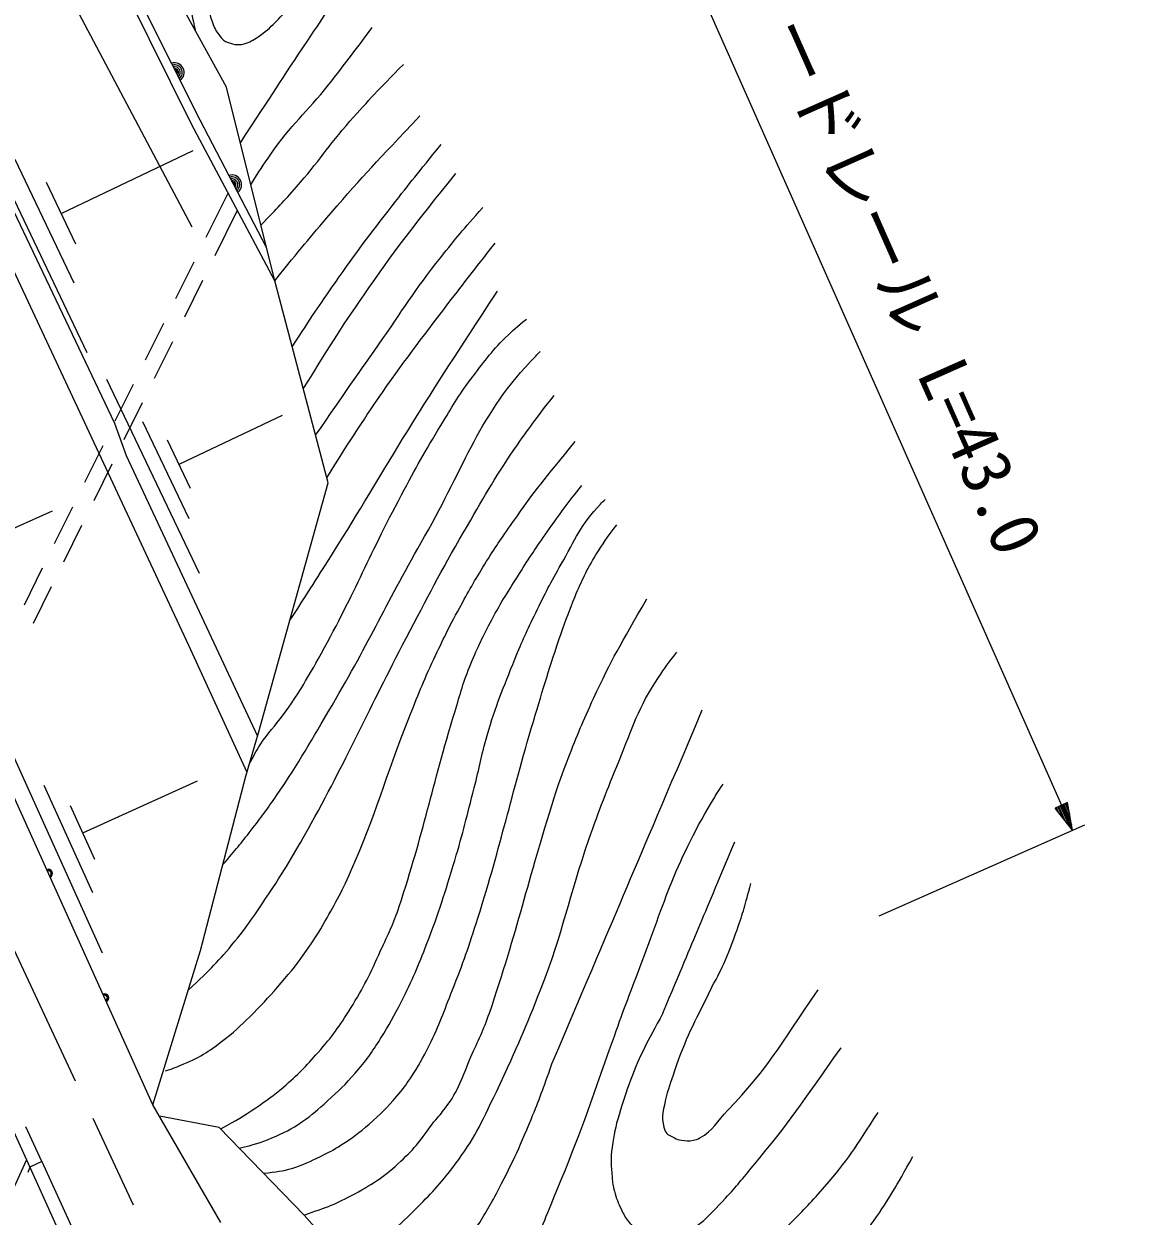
# Model space of a CAD drawing. Units: millimetres, scale not verified. Extents: x 40000 to 680000, y 20000 to 380000.
# Drawn here: x 368988 to 409720, y 295644 to 339282 of the extents above; entities that cross this region are included whole.
import ezdxf
from ezdxf.enums import TextEntityAlignment as Align

# ---------------------------------------------------------------- set-up
doc = ezdxf.new("R2010")
doc.units = ezdxf.units.MM
doc.header["$LTSCALE"] = 1000
doc.linetypes.add('CHAIN', pattern=[18.5, 12, -1.5, 3.5, -1.5])
for name, color, linetype, lineweight in [('M-BGD', 7, 'Continuous', 25), ('M-BMK', 2, 'CHAIN', 13), ('M-STR-HTXT', 7, 'Continuous', 13)]:
    doc.layers.add(name, color=color, linetype=linetype, lineweight=lineweight)
doc.styles.add('ＭＳ ゴシック', font='')
doc.styles.get('ＭＳ ゴシック').set_extended_font_data('MS Gothic')

msp = doc.modelspace()

# ---------------------------------------------------------------- linework, layer by layer
at = {"layer": 'M-BGD'}
for p, q in [((371300, 327245), (366990, 336295)), ((370826, 329795), (368671, 334320)), ((370352, 332345), (375178, 334644)), ((370890, 331214), (369813, 333476)), ((375657, 331469), (376458, 333088)), ((376795, 332454), (375971, 330786)), ((374549, 329228), (375214, 330573)), ((375528, 329889), (374864, 328544)), ((373440, 326988), (374105, 328332)), ((374421, 327647), (373757, 326302)), ((375410, 319160), (372028, 326261)), ((372332, 324747), (372997, 326091)), ((373314, 325406), (372650, 324061)), ((375038, 321161), (373347, 324711)), ((374666, 323161), (378453, 324965)), ((371223, 322506), (371888, 323850)), ((375089, 322274), (374243, 324049)), ((372207, 323164), (371543, 321819)), ((366401, 319822), (370033, 321460)), ((370114, 320265), (370780, 321610)), ((371100, 320923), (370436, 319578)), ((369006, 318024), (369671, 319369)), ((369993, 318681), (369329, 317336)), ((359681, 318314), (369207, 297441)), ((371870, 305269), (368318, 313140)), ((371507, 307473), (369731, 311409)), ((371144, 309678), (375341, 311572)), ((371587, 308694), (370700, 310662)), ((369646, 297639), (369060, 298913)), ((369646, 297639), (369207, 297441)), ((369207, 297441), (369132, 297242))]:
    msp.add_line(p, q, dxfattribs=at)
for points in [[(377569, 313333), (380123, 322489), (378165, 329878), (376408, 336964), (373370, 342496)], [(378165, 329878), (375116, 335611), (372033, 341841)], [(377863, 331094), (375439, 335752), (372317, 341980)], [(365623, 338700), (372306, 324669), (372729, 323483), (377535, 313215)], [(360485, 331033), (365779, 336030), (367649, 332289), (375015, 316541), (377148, 311894)], [(376191, 295411), (373708, 299721), (357842, 334887)], [(373708, 299721), (375450, 305369), (377105, 311748), (377569, 313333)], [(362398, 298983), (368470, 296356), (369090, 297696)], [(394663, 270234), (389718, 277030), (384267, 290011), (379240, 295684), (376131, 298894), (373946, 299309)], [(369646, 297639), (378785, 277626), (380393, 274663), (382002, 272123), (383187, 270514), (385050, 268397), (386997, 266450), (388945, 264672), (390723, 263317), (392670, 261963), (395041, 260523), (396734, 259592), (398681, 258661), (400290, 257983), (402068, 257391), (404354, 256798), (406725, 256375), (409180, 256121), (412397, 256121), (414260, 256205), (416149, 256465)], [(369207, 297441), (378271, 277359), (379878, 274332), (381561, 271691), (382790, 270168), (384686, 267993), (386612, 266036), (388605, 264251), (390376, 262857), (392343, 261517), (394775, 260065), (396569, 259066), (398513, 258170), (400124, 257542), (401934, 256938), (404253, 256337), (406659, 255907), (409156, 255649), (412408, 255649), (414293, 255735), (416251, 256092)]]:
    msp.add_lwpolyline(points, dxfattribs=at)
for centre, radius, start, end in [((374502, 337501), 354, 305.4286, 107.8338), ((374502, 337501), 283, 307.6527, 105.6098), ((374502, 337501), 212, 311.399, 101.8634), ((374502, 337501), 142, 319.1107, 94.1517), ((374502, 337501), 100, 329.4284, 83.834), ((374502, 337501), 100, 329.4284, 83.834), ((376603, 333398), 354, 306.287, 108.6922), ((376603, 333398), 283, 308.5111, 106.4682), ((376603, 333398), 212, 312.2574, 102.7218), ((376603, 333398), 142, 319.9691, 95.0101), ((376603, 333398), 100, 330.2868, 84.6924), ((376603, 333398), 100, 330.2868, 84.6924), ((369888, 308189), 150, 294.2845, 114.2845), ((369888, 308189), 120, 294.2845, 114.2845), ((369888, 308189), 100, 294.2845, 114.2845), ((369888, 308189), 100, 294.2845, 114.2845), ((369888, 308189), 100, 294.2845, 114.2845), ((369888, 308189), 100, 294.2845, 114.2845), ((371944, 303631), 150, 294.2845, 114.2845), ((371944, 303631), 120, 294.2845, 114.2845), ((371944, 303631), 100, 294.2845, 114.2845), ((371944, 303631), 100, 294.2845, 114.2845), ((371944, 303631), 100, 294.2845, 114.2845), ((371944, 303631), 100, 294.2845, 114.2845)]:
    msp.add_arc(centre, radius, start, end, dxfattribs=at)
for points, knots in [([(375946, 343803), (375839, 342469), (375792, 342103), (375777, 341009), (375771, 340579), (375748, 340338), (375777, 339909), (375791, 339708), (375791, 339589), (375862, 339401), (375940, 339193), (375980, 339068), (376116, 338893), (376201, 338782), (376240, 338692), (376370, 338639), (376616, 338537), (376791, 338479), (377047, 338554), (377260, 338616), (377371, 338685), (377555, 338808), (378080, 339159), (378288, 339467), (378740, 339909), (379662, 340808), (379933, 341171), (380942, 342364)], [0, 0, 0, 0, 1, 1, 1, 2, 2, 2, 3, 3, 3, 4, 4, 4, 5, 5, 5, 6, 6, 6, 7, 7, 7, 8, 8, 8, 9, 9, 9, 9]), ([(374835, 343214), (374827, 342166), (374817, 341842), (374918, 340971), (375005, 340215), (375061, 339941), (375261, 339053)], [0, 0, 0, 0, 1, 1, 1, 2, 2, 2, 2]), ([(376913, 334929), (378105, 336752), (378406, 337215), (379375, 338672), (380031, 339659), (380238, 339969), (381061, 341193)], [0, 0, 0, 0, 1, 1, 1, 2, 2, 2, 2]), ([(377296, 333385), (377617, 333929), (377728, 334083), (378025, 334517), (378755, 335581), (379338, 336044), (380138, 337056), (380776, 337864), (380981, 338133), (381736, 339151)], [0, 0, 0, 0, 1, 1, 1, 2, 2, 2, 3, 3, 3, 3]), ([(377660, 331914), (378298, 332572), (378468, 332759), (378966, 333319), (379769, 334221), (380121, 334809), (380919, 335716), (381655, 336552), (381919, 336824), (382872, 337793)], [0, 0, 0, 0, 1, 1, 1, 2, 2, 2, 3, 3, 3, 3]), ([(378165, 329878), (379137, 331085), (379405, 331404), (380227, 332360), (381452, 333786), (381890, 334230), (383476, 335911)], [0, 0, 0, 0, 1, 1, 1, 2, 2, 2, 2]), ([(378805, 327463), (379548, 328607), (379751, 328912), (380387, 329821), (381168, 330938), (381628, 331549), (382464, 332626), (383150, 333511), (383380, 333796), (384257, 334863)], [0, 0, 0, 0, 1, 1, 1, 2, 2, 2, 3, 3, 3, 3]), ([(379213, 325922), (380315, 327709), (380630, 328203), (381612, 329616), (382784, 331304), (383229, 331846), (384790, 333807)], [0, 0, 0, 0, 1, 1, 1, 2, 2, 2, 2]), ([(379663, 324226), (380777, 325839), (381060, 326250), (381967, 327539), (382848, 328792), (383283, 329539), (384240, 330735), (384823, 331465), (385028, 331715), (385784, 332564)], [0, 0, 0, 0, 1, 1, 1, 2, 2, 2, 3, 3, 3, 3]), ([(380075, 322671), (380937, 324057), (381180, 324433), (381931, 325533), (382888, 326933), (383478, 327681), (384506, 329031), (385171, 329903), (385387, 330183), (386228, 331250)], [0, 0, 0, 0, 1, 1, 1, 2, 2, 2, 3, 3, 3, 3]), ([(378712, 317428), (379574, 318764), (379794, 319111), (380475, 320197), (381495, 321821), (382018, 322760), (383032, 324387), (384288, 326402), (384709, 327038), (386317, 329501)], [0, 0, 0, 0, 1, 1, 1, 2, 2, 2, 3, 3, 3, 3]), ([(377224, 312156), (377401, 312511), (377464, 312617), (377640, 312900), (377926, 313360), (378169, 313561), (378486, 314001), (379034, 314760), (379298, 315217), (379756, 316033), (381045, 318328), (381566, 319721), (382804, 322044), (383341, 323050), (383646, 323613), (384244, 324584), (384657, 325256), (384866, 325650), (385344, 326277), (385815, 326893), (386057, 327263), (386614, 327801), (386901, 328078), (387007, 328181), (387376, 328479)], [0, 0, 0, 0, 1, 1, 1, 2, 2, 2, 3, 3, 3, 4, 4, 4, 5, 5, 5, 6, 6, 6, 7, 7, 7, 8, 8, 8, 8]), ([(376261, 308497), (376770, 309097), (376909, 309260), (377301, 309767), (377677, 310254), (377886, 310529), (378232, 311037), (379085, 312289), (379495, 313035), (380264, 314339), (381662, 316711), (382279, 318134), (383651, 320520), (385161, 323146), (385606, 324951), (387715, 327124), (387780, 327191), (387802, 327222), (387884, 327293)], [0, 0, 0, 0, 1, 1, 1, 2, 2, 2, 3, 3, 3, 4, 4, 4, 5, 5, 5, 6, 6, 6, 6]), ([(375015, 303925), (375842, 304719), (376103, 304960), (376708, 305703), (377247, 306365), (377505, 306771), (377978, 307481), (378619, 308444), (378942, 309009), (379502, 310021), (380941, 312623), (381590, 314163), (382974, 316795), (383779, 318327), (384215, 319195), (385090, 320689), (385795, 321893), (386159, 322590), (386953, 323737), (387491, 324515), (387684, 324781), (388392, 325685)], [0, 0, 0, 0, 1, 1, 1, 2, 2, 2, 3, 3, 3, 4, 4, 4, 5, 5, 5, 6, 6, 6, 7, 7, 7, 7]), ([(374168, 300962), (374487, 301060), (374586, 301105), (374846, 301216), (375487, 301489), (375822, 301715), (376370, 302147), (376792, 302481), (377006, 302697), (377386, 303079), (377799, 303493), (378023, 303733), (378402, 304179), (378782, 304629), (378997, 304881), (379333, 305365), (379579, 305719), (379708, 305924), (379926, 306296), (380359, 307037), (380592, 307460), (380942, 308243), (381892, 310375), (382197, 311662), (383058, 313831), (383403, 314699), (383592, 315188), (383990, 316033), (384336, 316769), (384534, 317180), (384921, 317895), (385266, 318534), (385472, 318886), (385852, 319504), (386227, 320113), (386460, 320440), (386868, 321028), (387702, 322229), (388033, 322602), (389154, 323991)], [0, 0, 0, 0, 1, 1, 1, 2, 2, 2, 3, 3, 3, 4, 4, 4, 5, 5, 5, 6, 6, 6, 7, 7, 7, 8, 8, 8, 9, 9, 9, 10, 10, 10, 11, 11, 11, 12, 12, 12, 13, 13, 13, 13]), ([(376200, 298845), (376812, 299185), (376992, 299281), (377470, 299607), (377880, 299887), (378112, 300044), (378486, 300369), (379016, 300830), (379293, 301113), (379756, 301639), (380272, 302225), (380532, 302584), (380942, 303248), (381431, 304041), (381657, 304516), (382042, 305365), (382324, 305986), (382507, 306326), (382720, 306973), (383620, 309718), (383913, 311321), (384752, 314085), (384964, 314786), (385062, 315188), (385344, 315863), (385612, 316505), (385780, 316858), (386106, 317472), (386469, 318153), (386711, 318513), (387122, 319165), (387504, 319771), (387724, 320106), (388138, 320689), (388617, 321363), (388873, 321753), (389408, 322383)], [0, 0, 0, 0, 1, 1, 1, 2, 2, 2, 3, 3, 3, 4, 4, 4, 5, 5, 5, 6, 6, 6, 7, 7, 7, 8, 8, 8, 9, 9, 9, 10, 10, 10, 11, 11, 11, 12, 12, 12, 12]), ([(376868, 298132), (377428, 298271), (377612, 298317), (378063, 298507), (378513, 298696), (378759, 298826), (379164, 299099), (379553, 299363), (379746, 299546), (380095, 299861), (380511, 300238), (380744, 300453), (381111, 300877), (381513, 301343), (381714, 301627), (382042, 302147), (382367, 302660), (382530, 302960), (382804, 303502), (383212, 304308), (383408, 304777), (383736, 305619), (384191, 306788), (384390, 307465), (384752, 308667), (385061, 309694), (385198, 310280), (385465, 311319), (385657, 312067), (385722, 312497), (385937, 313239), (386261, 314354), (386522, 314954), (386953, 316033), (387222, 316706), (387399, 317073), (387715, 317726), (388057, 318432), (388259, 318822), (388646, 319504), (389154, 320397), (389373, 320965), (390086, 321705), (390151, 321773), (390173, 321802), (390255, 321875)], [0, 0, 0, 0, 1, 1, 1, 2, 2, 2, 3, 3, 3, 4, 4, 4, 5, 5, 5, 6, 6, 6, 7, 7, 7, 8, 8, 8, 9, 9, 9, 10, 10, 10, 11, 11, 11, 12, 12, 12, 13, 13, 13, 14, 14, 14, 15, 15, 15, 15]), ([(377760, 297212), (378252, 297267), (378419, 297287), (378825, 297406), (379237, 297527), (379455, 297639), (379841, 297829), (380146, 297980), (380318, 298067), (380603, 298253), (381019, 298523), (381245, 298689), (381619, 299015), (382042, 299383), (382273, 299602), (382635, 300031), (382849, 300283), (382962, 300431), (383143, 300708), (383436, 301154), (383579, 301418), (383820, 301893), (384210, 302660), (384350, 303126), (384667, 303925), (385068, 304937), (385273, 305512), (385598, 306550), (386473, 309337), (386794, 310948), (387630, 313747), (388007, 315009), (388212, 315720), (388646, 316964), (388833, 317498), (388936, 317797), (389154, 318319), (389412, 318932), (389569, 319275), (389916, 319843), (390189, 320289), (390300, 320446), (390678, 320943)], [0, 0, 0, 0, 1, 1, 1, 2, 2, 2, 3, 3, 3, 4, 4, 4, 5, 5, 5, 6, 6, 6, 7, 7, 7, 8, 8, 8, 9, 9, 9, 10, 10, 10, 11, 11, 11, 12, 12, 12, 13, 13, 13, 14, 14, 14, 14]), ([(383990, 299099), (384199, 299316), (384257, 299402), (384413, 299607), (384905, 300255), (385017, 300725), (385344, 301470), (385619, 302094), (385802, 302433), (386022, 303079), (387054, 306120), (387423, 307890), (388392, 310953), (388572, 311521), (388687, 311835), (388900, 312392), (389234, 313264), (389444, 313744), (389832, 314593), (390502, 316060), (390806, 316536), (391779, 318234)], [0, 0, 0, 0, 1, 1, 1, 2, 2, 2, 3, 3, 3, 4, 4, 4, 5, 5, 5, 6, 6, 6, 7, 7, 7, 7]), ([(386276, 300200), (387107, 301965), (387329, 302485), (387915, 303986), (388726, 306066), (388929, 307320), (389662, 309429), (390057, 310566), (390307, 311193), (390763, 312307), (391262, 313526), (391469, 314262), (392202, 315355), (392453, 315729), (392543, 315877), (392880, 316287)], [0, 0, 0, 0, 1, 1, 1, 2, 2, 2, 3, 3, 3, 4, 4, 4, 5, 5, 5, 5]), ([(390594, 302232), (390981, 303335), (391100, 303629), (391440, 304518), (392394, 307008), (392772, 308501), (394150, 310783), (394311, 311050), (394361, 311155), (394573, 311461)], [0, 0, 0, 0, 1, 1, 1, 2, 2, 2, 3, 3, 3, 3]), ([(394150, 304010), (394405, 304483), (394478, 304620), (394658, 305026), (394844, 305447), (394927, 305693), (395081, 306127), (395312, 306778), (395367, 307008), (395589, 307820)], [0, 0, 0, 0, 1, 1, 1, 2, 2, 2, 3, 3, 3, 3]), ([(394150, 304010), (393459, 302603), (393209, 302197), (392795, 300962), (392652, 300535), (392553, 300301), (392456, 299861), (392364, 299441), (392290, 299157), (392456, 298761), (392520, 298608), (392650, 298585), (392795, 298507), (392887, 298457), (392945, 298434), (393049, 298422), (393213, 298402), (393311, 298385), (393472, 298422), (393574, 298446), (393636, 298454), (393726, 298507), (394212, 298787), (394355, 299116), (394742, 299523), (396226, 301078), (396598, 301803), (398044, 303925)], [0, 0, 0, 0, 1, 1, 1, 2, 2, 2, 3, 3, 3, 4, 4, 4, 5, 5, 5, 6, 6, 6, 7, 7, 7, 8, 8, 8, 9, 9, 9, 9]), ([(392372, 303079), (391770, 301952), (391558, 301621), (391186, 300623), (391004, 300133), (390907, 299856), (390763, 299353), (390633, 298898), (390570, 298638), (390509, 298168), (390454, 297742), (390471, 297496), (390509, 297067), (390527, 296867), (390536, 296752), (390594, 296559), (390675, 296289), (390721, 296135), (390848, 295882), (390934, 295710), (390979, 295608), (391102, 295459), (391250, 295278), (391325, 295156), (391525, 295035), (391678, 294943), (391772, 294893), (391948, 294866), (392242, 294820), (392418, 294810), (392710, 294866), (392916, 294906), (393029, 294946), (393218, 295035), (393434, 295138), (393540, 295225), (393726, 295374), (394127, 295696), (394302, 295934), (394658, 296305), (395079, 296746), (395283, 297023), (395674, 297491), (397023, 299104), (397401, 299715), (398891, 301809)], [0, 0, 0, 0, 1, 1, 1, 2, 2, 2, 3, 3, 3, 4, 4, 4, 5, 5, 5, 6, 6, 6, 7, 7, 7, 8, 8, 8, 9, 9, 9, 10, 10, 10, 11, 11, 11, 12, 12, 12, 13, 13, 13, 14, 14, 14, 15, 15, 15, 15]), ([(384316, 289893), (384404, 289965), (384427, 289983), (384498, 290040), (384663, 290173), (384763, 290238), (384921, 290379), (385253, 290675), (385406, 290877), (385683, 291225), (386128, 291786), (386341, 292130), (386699, 292749), (387017, 293300), (387183, 293617), (387461, 294189), (387902, 295095), (388091, 295629), (388477, 296559), (389383, 298744), (389619, 299492), (390594, 302232)], [0, 0, 0, 0, 1, 1, 1, 2, 2, 2, 3, 3, 3, 4, 4, 4, 5, 5, 5, 6, 6, 6, 7, 7, 7, 7]), ([(382647, 291838), (383135, 292256), (383275, 292376), (383651, 292749), (384033, 293129), (384249, 293343), (384582, 293765), (384952, 294233), (385110, 294532), (385429, 295035), (385778, 295586), (385973, 295897), (386276, 296475), (386817, 297510), (387103, 298102), (387546, 299184), (387867, 299968), (387970, 300241), (388308, 301216)], [0, 0, 0, 0, 1, 1, 1, 2, 2, 2, 3, 3, 3, 4, 4, 4, 5, 5, 5, 6, 6, 6, 6]), ([(380584, 294167), (380951, 294264), (381077, 294327), (381381, 294460), (382279, 294853), (382692, 295278), (383387, 295969), (383969, 296549), (384278, 296894), (384772, 297550), (385489, 298500), (385667, 298943), (386276, 300200)], [0, 0, 0, 0, 1, 1, 1, 2, 2, 2, 3, 3, 3, 4, 4, 4, 4]), ([(386303, 285162), (386407, 285537), (386469, 285668), (386614, 285976), (386936, 286658), (387303, 286932), (387800, 287500), (388400, 288187), (388767, 288544), (389408, 289193), (389984, 289776), (390315, 290095), (390932, 290633), (392768, 292231), (394080, 292774), (395928, 294358), (396372, 294739), (396615, 294960), (397028, 295374), (397541, 295887), (397823, 296181), (398298, 296729), (399152, 297714), (399387, 298132), (400246, 299438)], [0, 0, 0, 0, 1, 1, 1, 2, 2, 2, 3, 3, 3, 4, 4, 4, 5, 5, 5, 6, 6, 6, 7, 7, 7, 8, 8, 8, 8]), ([(379240, 295684), (380111, 295982), (380408, 296086), (381097, 296467), (381803, 296856), (382196, 297104), (382784, 297656), (383319, 298160), (383501, 298406), (383990, 299099)], [0, 0, 0, 0, 1, 1, 1, 2, 2, 2, 3, 3, 3, 3]), ([(387283, 282827), (387684, 283965), (387871, 284414), (388477, 285299), (389204, 286360), (389866, 286753), (390848, 287585), (392843, 289274), (394344, 289719), (396351, 291395), (396872, 291829), (397145, 292097), (397621, 292580), (398196, 293163), (398540, 293472), (399060, 294104), (399481, 294615), (399696, 294917), (400076, 295459), (400698, 296346), (400870, 296687), (401516, 297829)], [0, 0, 0, 0, 1, 1, 1, 2, 2, 2, 3, 3, 3, 4, 4, 4, 5, 5, 5, 6, 6, 6, 7, 7, 7, 7])]:
    msp.add_open_spline(points, degree=3, knots=knots, dxfattribs=at)
for points in [[(388308, 301216), (391059, 307693), (391059, 307693), (393811, 314170)], [(392372, 303079), (393684, 306211), (393684, 306211), (394996, 309344)]]:
    msp.add_open_spline(points, degree=3, dxfattribs=at)
at = {"layer": 'M-BMK'}
msp.add_lwpolyline([(355941, 333065), (365786, 311461), (375015, 291733), (377640, 285976), (378658, 283752)], dxfattribs=at)
at = {"layer": 'M-STR-HTXT'}
for p, q in [((389776, 349423), (406949, 310682)), ((407177, 310783), (406720, 310581)), ((407283, 310174), (407040, 310723)), ((407086, 310743), (407248, 310377)), ((407213, 310580), (407131, 310763)), ((407354, 309768), (407177, 310783)), ((407354, 309768), (406720, 310581)), ((406847, 310418), (406766, 310601)), ((406812, 310621), (406974, 310256)), ((407100, 310093), (406857, 310642)), ((406903, 310662), (407227, 309930)), ((407354, 309768), (406949, 310682)), ((406994, 310702), (407319, 309971)), ((400285, 306635), (407811, 309970))]:
    msp.add_line(p, q, dxfattribs=at)
msp.add_lwpolyline([(375151, 331840), (367618, 346040), (336168, 346040)], dxfattribs=at)

# ---------------------------------------------------------------- texts
at = {"layer": 'M-STR-HTXT', "style": 'ＭＳ ゴシック'}
msp.add_text('ガードレール L=43.0', height=1833, rotation=293.907, dxfattribs=at).set_placement((399352, 330287), align=Align.BOTTOM_CENTER)

doc.saveas('drawing.dxf')
